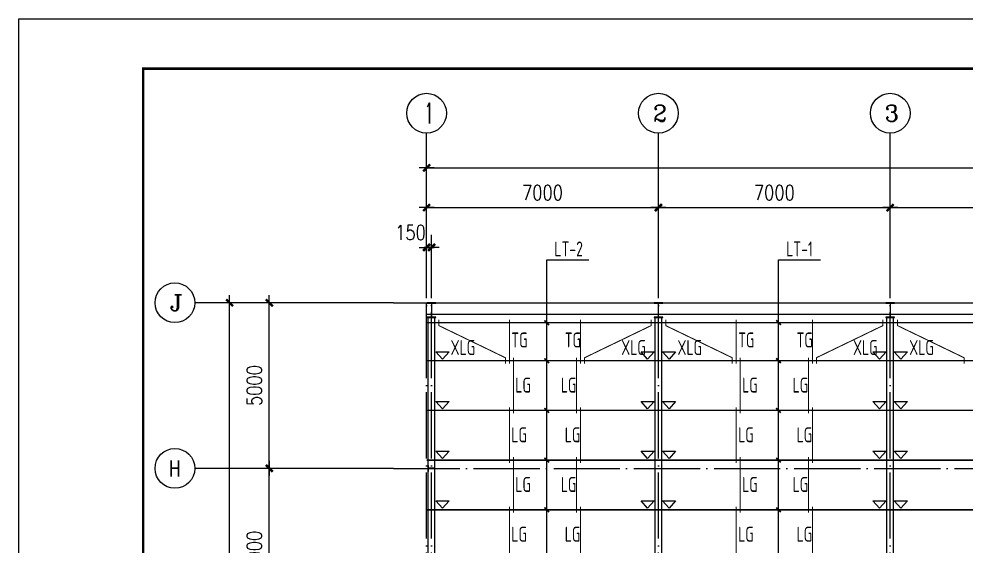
# Model space of a CAD drawing. Header units: millimetres. Extents: x 19781 to 898973, y -947928 to -267362.
# Drawn here: x 431826 to 460426, y -588715 to -572803 of the extents above; entities that cross this region are included whole.
import ezdxf

# ---------------------------------------------------------------- set-up
doc = ezdxf.new("R2010")
doc.units = ezdxf.units.MM
doc.header["$LTSCALE"] = 100
doc.linetypes.add('CENTER', pattern=[50.799999713897705, 31.75, -6.349999904632568, 6.349999904632568, -6.349999904632568])
doc.linetypes.add('DOTE', pattern=[2.4200000055134296, 2, -0.2000000029802322, 0.01999999955296516, -0.2000000029802322])
doc.layers.get('0').update_dxf_attribs({"lineweight": 18})
for name, color, linetype, lineweight in [('10', 7, 'Continuous', 18), ('AXIS', 3, 'Continuous', 18), ('AXIS_TEXT', 7, 'Continuous', 18), ('BORDER', 7, 'Continuous', 18), ('C', 6, 'CENTER', 18), ('DOTE', 1, 'DOTE', 18), ('PUB_DIM', 3, 'Continuous', 18), ('THICK', 6, 'Continuous', 18), ('卫浴', 7, 'Continuous', 18), ('数字', 3, 'Continuous', 20), ('构件号', 1, 'Continuous', 18), ('系杆支撑', 2, 'Continuous', 18), ('钢柱', 4, 'Continuous', 20), ('钢梁', 4, 'Continuous', 5)]:
    doc.layers.add(name, color=color, linetype=linetype, lineweight=lineweight)
doc.styles.add('_TCH_AXIS', font='complex.shx', dxfattribs={"bigfont": 'gbcbig.shx'})
doc.styles.add('COMPLEX', font='complex.shx', dxfattribs={"bigfont": 'gbcbig.shx'})
doc.styles.add('dim_font', font='simplex.shx', dxfattribs={"width": 0.8, "bigfont": 'gbcbig.shx'})
doc.styles.add('TSSD_REIN', font='tssdeng.shx', dxfattribs={"width": 0.699999988079071, "bigfont": 'hztxt.shx'})
doc.dimstyles.new('DIMN150', dxfattribs={"dimscale": 1.5, "dimtxt": 300, "dimasz": 1, "dimexe": 250, "dimexo": 300, "dimgap": 150, "dimtad": 1, "dimdec": 0, "dimzin": 0, "dimdsep": 46, "dimtxsty": 'dim_font', "dimblk": '_CAXARROW', "dimcen": 0.09, "dimdle": 2, "dimclrt": 7, "dimadec": 0, "dimazin": 0, "dimtfac": 1, "dimtdec": 0, "dimtix": 1, "dimtmove": 2, "dimatfit": 3, "dimfxl": 1, "dimtolj": 1, "dimtzin": 0, "dimarcsym": 0})
pattern_1 = [(45, (0, 0), (-7.071067811865476, 7.071067811865477), []), (45, (0, 2.5), (-7.071067811865474, 7.071067811865476), [])]

# ---------------------------------------------------------------- blocks, each defined once
blk = doc.blocks.new('_DIMX')
blk.add_line((-150, 0), (150, 0))
blk.add_lwpolyline([(-70, -70, 50, 50, 0), (70, 70, 50, 50, 0)], format="xyseb")
blk = doc.blocks.new('*X144')
at = {"layer": 'AXIS', "color": 0, "lineweight": -2, "transparency": 16777216}
for p, q in [((442686.2071458406, -581370.0524160606), (439011.2071458406, -581370.0524160606)), ((439386.2071458406, -586368.5524160606), (439386.2071458406, -581371.5524160606)), ((442686.2071458406, -586370.0524160606), (439011.2071458406, -586370.0524160606))]:
    blk.add_line(p, q, dxfattribs=at)
at = {"layer": 'AXIS', "color": 0, "lineweight": -2, "transparency": 16777216, "xscale": 1.5, "yscale": 1.5, "zscale": 1.5}
for p, rotation in [((439386.2071458406, -581370.0524160606), 90), ((439386.2071458406, -586370.0524160606), 270)]:
    blk.add_blockref('_DIMX', p, dxfattribs=dict(at, rotation=rotation))
at = {"layer": 'AXIS', "color": 7, "transparency": 16777216, "insert": (438936.2071458407, -583870.0524160605), "char_height": 450, "width": 3805.714285714785, "attachment_point": 5, "rotation": 90, "style": 'dim_font'}
blk.add_mtext('5000', dxfattribs=at)
blk = doc.blocks.new('_CAXARROW')
blk.add_hatch(color=0).paths.add_polyline_path([(0, 0), (-1, 0.125), (-1, -0.125)], flags=0)
blk = doc.blocks.new('*X145')
at = {"layer": 'AXIS', "color": 0, "lineweight": -2, "transparency": 16777216}
for p, q in [((444136.2071458406, -579920.0524160606), (444136.2071458406, -578123.0524160606)), ((451136.2071458406, -579920.0524160606), (451136.2071458406, -578123.0524160606)), ((444137.7071458406, -578498.0524160606), (451134.7071458406, -578498.0524160606))]:
    blk.add_line(p, q, dxfattribs=at)
at = {"layer": 'AXIS', "color": 0, "lineweight": -2, "transparency": 16777216, "xscale": 1.5, "yscale": 1.5, "zscale": 1.5, "rotation": 180}
blk.add_blockref('_DIMX', (444136.2071458406, -578498.0524160606), dxfattribs=at)
at = {"layer": 'AXIS', "color": 0, "lineweight": -2, "transparency": 16777216, "xscale": 1.5, "yscale": 1.5, "zscale": 1.5}
blk.add_blockref('_DIMX', (451136.2071458406, -578498.0524160606), dxfattribs=at)
at = {"layer": 'AXIS', "color": 7, "transparency": 16777216, "insert": (447636.2071458406, -578048.0524160606), "char_height": 450, "width": 3805.714285714435, "attachment_point": 5, "style": 'dim_font'}
blk.add_mtext('7000', dxfattribs=at)
blk = doc.blocks.new('*X146')
at = {"layer": 'AXIS', "color": 0, "lineweight": -2, "transparency": 16777216}
for p, q in [((451136.2071458406, -579920.0524160606), (451136.2071458406, -578123.0524160606)), ((458136.2071458406, -579920.0524160606), (458136.2071458406, -578123.0524160606)), ((451137.7071458406, -578498.0524160606), (458134.7071458406, -578498.0524160606))]:
    blk.add_line(p, q, dxfattribs=at)
at = {"layer": 'AXIS', "color": 0, "lineweight": -2, "transparency": 16777216, "xscale": 1.5, "yscale": 1.5, "zscale": 1.5, "rotation": 180}
blk.add_blockref('_DIMX', (451136.2071458406, -578498.0524160606), dxfattribs=at)
at = {"layer": 'AXIS', "color": 0, "lineweight": -2, "transparency": 16777216, "xscale": 1.5, "yscale": 1.5, "zscale": 1.5}
blk.add_blockref('_DIMX', (458136.2071458406, -578498.0524160606), dxfattribs=at)
at = {"layer": 'AXIS', "color": 7, "transparency": 16777216, "insert": (454636.2071458406, -578048.0524160606), "char_height": 450, "width": 3805.714285714435, "attachment_point": 5, "style": 'dim_font'}
blk.add_mtext('7000', dxfattribs=at)
blk = doc.blocks.new('*X147')
at = {"layer": 'AXIS', "color": 0, "lineweight": -2, "transparency": 16777216}
for p, q in [((458136.2071458406, -579920.0524160606), (458136.2071458406, -578123.0524160606)), ((465136.2071458406, -579920.0524160606), (465136.2071458406, -578123.0524160606)), ((458137.7071458406, -578498.0524160606), (465134.7071458406, -578498.0524160606))]:
    blk.add_line(p, q, dxfattribs=at)
at = {"layer": 'AXIS', "color": 0, "lineweight": -2, "transparency": 16777216, "xscale": 1.5, "yscale": 1.5, "zscale": 1.5, "rotation": 180}
blk.add_blockref('_DIMX', (458136.2071458406, -578498.0524160606), dxfattribs=at)
at = {"layer": 'AXIS', "color": 0, "lineweight": -2, "transparency": 16777216, "xscale": 1.5, "yscale": 1.5, "zscale": 1.5}
blk.add_blockref('_DIMX', (465136.2071458406, -578498.0524160606), dxfattribs=at)
at = {"layer": 'AXIS', "color": 7, "transparency": 16777216, "insert": (461636.2071458406, -578048.0524160606), "char_height": 450, "width": 3805.714285714435, "attachment_point": 5, "style": 'dim_font'}
blk.add_mtext('7000', dxfattribs=at)
blk = doc.blocks.new('_AXISO')
blk.add_circle((0, 0), 0.5)
at = {"layer": 'AXIS_TEXT', "style": 'COMPLEX', "width": 1.04167}
blk.add_attdef('A', (-0.25, -0.28), '', height=0.56, dxfattribs=at)
blk = doc.blocks.new('*X159')
at = {"layer": 'AXIS', "color": 0, "lineweight": -2, "transparency": 16777216}
for p, q in [((442386.2071458476, -581370.0524160606), (437811.2071458406, -581370.0524160606)), ((438186.2071458406, -621368.5524160606), (438186.2071458406, -581371.5524160606)), ((442386.2071458475, -621370.0524160606), (437811.2071458406, -621370.0524160606))]:
    blk.add_line(p, q, dxfattribs=at)
at = {"layer": 'AXIS', "color": 0, "lineweight": -2, "transparency": 16777216, "xscale": 1.5, "yscale": 1.5, "zscale": 1.5}
for p, rotation in [((438186.2071458406, -581370.0524160606), 90), ((438186.2071458406, -621370.0524160606), 270)]:
    blk.add_blockref('_DIMX', p, dxfattribs=dict(at, rotation=rotation))
at = {"layer": 'AXIS', "color": 7, "transparency": 16777216, "insert": (437736.2071458407, -601370.0524160605), "char_height": 450, "width": 4834.285714285215, "attachment_point": 5, "rotation": 90, "style": 'dim_font'}
blk.add_mtext('40000', dxfattribs=at)
blk = doc.blocks.new('*X160')
at = {"layer": 'AXIS', "color": 0, "lineweight": -2, "transparency": 16777216}
for p, q in [((444136.2071458406, -579620.0524160606), (444136.2071458406, -576923.0524160606)), ((542136.2071458406, -579620.0524160606), (542136.2071458406, -576923.0524160606)), ((444137.7071458406, -577298.0524160606), (542134.7071458406, -577298.0524160606))]:
    blk.add_line(p, q, dxfattribs=at)
at = {"layer": 'AXIS', "color": 0, "lineweight": -2, "transparency": 16777216, "xscale": 1.5, "yscale": 1.5, "zscale": 1.5, "rotation": 180}
blk.add_blockref('_DIMX', (444136.2071458406, -577298.0524160606), dxfattribs=at)
at = {"layer": 'AXIS', "color": 0, "lineweight": -2, "transparency": 16777216, "xscale": 1.5, "yscale": 1.5, "zscale": 1.5}
blk.add_blockref('_DIMX', (542136.2071458406, -577298.0524160606), dxfattribs=at)
at = {"layer": 'AXIS', "color": 7, "transparency": 16777216, "insert": (493136.2071458406, -576848.0524160606), "char_height": 450, "width": 4834.285714285565, "attachment_point": 5, "style": 'dim_font'}
blk.add_mtext('98000', dxfattribs=at)
blk = doc.blocks.new('*X161')
at = {"layer": 'AXIS', "color": 0, "lineweight": -2, "transparency": 16777216}
for p, q in [((442686.2071458406, -586370.0524160606), (439011.2071458406, -586370.0524160606)), ((439386.2071458406, -591368.5524160606), (439386.2071458406, -586371.5524160606)), ((442686.2071458406, -591370.0524160606), (439011.2071458406, -591370.0524160606))]:
    blk.add_line(p, q, dxfattribs=at)
at = {"layer": 'AXIS', "color": 0, "lineweight": -2, "transparency": 16777216, "xscale": 1.5, "yscale": 1.5, "zscale": 1.5}
for p, rotation in [((439386.2071458406, -586370.0524160606), 90), ((439386.2071458406, -591370.0524160606), 270)]:
    blk.add_blockref('_DIMX', p, dxfattribs=dict(at, rotation=rotation))
at = {"layer": 'AXIS', "color": 7, "transparency": 16777216, "insert": (438936.2071458407, -588870.0524160605), "char_height": 450, "width": 3805.714285714785, "attachment_point": 5, "rotation": 90, "style": 'dim_font'}
blk.add_mtext('5000', dxfattribs=at)
blk = doc.blocks.new('*X168')
at = {"layer": 'AXIS', "color": 0, "lineweight": -2, "transparency": 16777216}
for p, q in [((444136.2071458406, -581120.0524160606), (444136.2071458406, -579323.0524160606)), ((444286.2071458406, -581120.0524160606), (444286.2071458406, -579323.0524160606)), ((444134.7071458406, -579698.0524160606), (444133.2071458406, -579698.0524160606)), ((444136.2071458406, -579698.0524160606), (444286.2071458406, -579698.0524160606)), ((444287.7071458406, -579698.0524160606), (444289.2071458406, -579698.0524160606))]:
    blk.add_line(p, q, dxfattribs=at)
at = {"layer": 'AXIS', "color": 0, "lineweight": -2, "transparency": 16777216, "xscale": 1.5, "yscale": 1.5, "zscale": 1.5}
blk.add_blockref('_DIMX', (444136.2071458406, -579698.0524160606), dxfattribs=at)
at = {"layer": 'AXIS', "color": 0, "lineweight": -2, "transparency": 16777216, "xscale": 1.5, "yscale": 1.5, "zscale": 1.5, "rotation": 180}
blk.add_blockref('_DIMX', (444286.2071458406, -579698.0524160606), dxfattribs=at)
at = {"layer": 'AXIS', "color": 7, "transparency": 16777216, "insert": (443647.6357172692, -579248.0524160606), "char_height": 450, "width": 2622.857142857043, "attachment_point": 5, "style": 'dim_font'}
blk.add_mtext('150', dxfattribs=at)

msp = doc.modelspace()

# ---------------------------------------------------------------- hatches: boundary and pattern name
at = {"layer": '10', "ltscale": 100}
h = msp.add_hatch(dxfattribs=at)
h.set_pattern_fill('金属', color=256, style=0, pattern_type=0)
h.set_pattern_definition(pattern_1)
h.paths.add_polyline_path([(444290.2071458406, -581382.0524160606), (444416.2071458406, -581382.0524160606), (444416.2071458406, -581370.0524160606), (444156.2071458406, -581370.0524160606), (444156.2071458406, -581382.0524160606), (444282.2071458406, -581382.0524160606), (444282.2071458406, -581808.0524160606), (444156.2071458406, -581808.0524160606), (444156.2071458406, -581820.0524160606), (444416.2071458406, -581820.0524160606), (444416.2071458406, -581808.0524160606), (444290.2071458406, -581808.0524160606)], flags=0)
h = msp.add_hatch(dxfattribs=at)
h.set_pattern_fill('金属', color=256, style=0, pattern_type=0)
h.set_pattern_definition(pattern_1)
h.paths.add_polyline_path([(451140.2071458406, -581382.0524160606), (451266.2071458406, -581382.0524160606), (451266.2071458406, -581370.0524160606), (451006.2071458406, -581370.0524160606), (451006.2071458406, -581382.0524160606), (451132.2071458406, -581382.0524160606), (451132.2071458406, -581808.0524160606), (451006.2071458406, -581808.0524160606), (451006.2071458406, -581820.0524160606), (451266.2071458406, -581820.0524160606), (451266.2071458406, -581808.0524160606), (451140.2071458406, -581808.0524160606)], flags=0)
h = msp.add_hatch(dxfattribs=at)
h.set_pattern_fill('金属', color=256, style=0, pattern_type=0)
h.set_pattern_definition(pattern_1)
h.paths.add_polyline_path([(458140.2071458406, -581382.0524160606), (458266.2071458406, -581382.0524160606), (458266.2071458406, -581370.0524160606), (458006.2071458406, -581370.0524160606), (458006.2071458406, -581382.0524160606), (458132.2071458406, -581382.0524160606), (458132.2071458406, -581808.0524160606), (458006.2071458406, -581808.0524160606), (458006.2071458406, -581820.0524160606), (458266.2071458406, -581820.0524160606), (458266.2071458406, -581808.0524160606), (458140.2071458406, -581808.0524160606)], flags=0)
h = msp.add_hatch(dxfattribs=at)
h.set_pattern_fill('金属', color=256, style=0, pattern_type=0)
h.set_pattern_definition(pattern_1)
h.paths.add_polyline_path([(444378.2071458406, -586373.0524160605), (444378.2071458406, -586460.0524160605), (444386.2071458406, -586460.0524160605), (444386.2071458406, -586280.0524160605), (444378.2071458406, -586280.0524160605), (444378.2071458406, -586367.0524160605), (444194.2071458406, -586367.0524160605), (444194.2071458406, -586280.0524160605), (444186.2071458406, -586280.0524160605), (444186.2071458406, -586460.0524160605), (444194.2071458406, -586460.0524160605), (444194.2071458406, -586373.0524160605)], flags=0)

# ---------------------------------------------------------------- linework, layer by layer
at = {"layer": 'AXIS'}
for p, q in [((444136.2071458406, -580370.0524160606), (444136.2071458406, -576248.0524160606)), ((451136.2071458406, -580370.0524160606), (451136.2071458406, -576248.0524160606)), ((458136.2071458406, -580370.0524160606), (458136.2071458406, -576248.0524160606)), ((443136.2071458406, -581370.0524160606), (437136.2071458406, -581370.0524160606)), ((443136.2071458406, -586370.0524160606), (437136.2071458406, -586370.0524160606))]:
    msp.add_line(p, q, dxfattribs=at)
at = {"layer": 'BORDER'}
msp.add_lwpolyline([(431826, -635802.5267374609), (431826, -572802.5267374609), (565476, -572802.5267374609), (565476, -635802.5267374609)], close=True, dxfattribs=at)
msp.add_lwpolyline([(435576, -634302.5267374609, 75, 75, 0), (435576, -574302.5267374609, 75, 75, 0), (563976, -574302.5267374609, 75, 75, 0), (563976, -634302.5267374609, 75, 75, 0)], format="xyseb", close=True, dxfattribs=at)
at = {"layer": 'C'}
for points in [[(447694.2056333625, -581900.0524160606, 50, 50, 0), (447834.2056333625, -582040.0524160606, 50, 50, 0)], [(454694.2056333625, -581900.0524160606, 50, 50, 0), (454834.2056333625, -582040.0524160606, 50, 50, 0)], [(447694.2056333625, -583050.0524160606, 50, 50, 0), (447834.2056333625, -583190.0524160606, 50, 50, 0)], [(454694.2056333625, -583050.0524160606, 50, 50, 0), (454834.2056333625, -583190.0524160606, 50, 50, 0)], [(447694.2056333625, -584550.0524160606, 50, 50, 0), (447834.2056333625, -584690.0524160606, 50, 50, 0)], [(454694.2056333625, -584550.0524160606, 50, 50, 0), (454834.2056333625, -584690.0524160606, 50, 50, 0)], [(447694.2056333625, -586050.0524160606, 50, 50, 0), (447834.2056333625, -586190.0524160606, 50, 50, 0)], [(454694.2056333625, -586050.0524160606, 50, 50, 0), (454834.2056333625, -586190.0524160606, 50, 50, 0)], [(447694.2056333625, -587550.0524160606, 50, 50, 0), (447834.2056333625, -587690.0524160606, 50, 50, 0)], [(454694.2056333625, -587550.0524160606, 50, 50, 0), (454834.2056333625, -587690.0524160606, 50, 50, 0)]]:
    msp.add_lwpolyline(points, format="xyseb", dxfattribs=at)
at = {"layer": 'DOTE', "linetype": 'DOTE', "ltscale": 10}
for p, q in [((444136.2071458406, -622370.0524160606), (444136.2071458406, -580370.0524160606)), ((444286.2071458406, -622370.0524160606), (444286.2071458406, -580370.0524160606)), ((451136.2071458406, -622370.0524160606), (451136.2071458406, -580370.0524160606)), ((458136.2071458406, -622370.0524160606), (458136.2071458406, -580370.0524160606)), ((443136.2071458406, -581370.0524160606), (543136.2071458406, -581370.0524160606)), ((443136.2071458406, -586370.0524160606), (543136.2071458406, -586370.0524160606))]:
    msp.add_line(p, q, dxfattribs=at)
at = {"layer": 'PUB_DIM', "color": 6, "linetype": 'Continuous'}
for points in [[(444816.3892615166, -582847.7886587756), (444618.0369735293, -583070.4112885259), (444419.6846855422, -582847.7886587756)], [(451009.3892615166, -582847.7886587756), (450811.0369735293, -583070.4112885259), (450612.6846855422, -582847.7886587756)], [(451656.3892615166, -582847.7886587756), (451458.0369735293, -583070.4112885259), (451259.6846855422, -582847.7886587756)], [(458009.3892615166, -582847.7886587756), (457811.0369735293, -583070.4112885259), (457612.6846855422, -582847.7886587756)], [(458656.3892615166, -582847.7886587756), (458458.0369735293, -583070.4112885259), (458259.6846855422, -582847.7886587756)], [(444816.3892615166, -584347.7886587756), (444618.0369735293, -584570.4112885259), (444419.6846855422, -584347.7886587756)], [(451009.3892615166, -584347.7886587756), (450811.0369735293, -584570.4112885259), (450612.6846855422, -584347.7886587756)], [(451656.3892615166, -584347.7886587756), (451458.0369735293, -584570.4112885259), (451259.6846855422, -584347.7886587756)], [(458009.3892615166, -584347.7886587756), (457811.0369735293, -584570.4112885259), (457612.6846855422, -584347.7886587756)], [(458656.3892615166, -584347.7886587756), (458458.0369735293, -584570.4112885259), (458259.6846855422, -584347.7886587756)], [(444816.3892615166, -585847.7886587756), (444618.0369735293, -586070.4112885259), (444419.6846855422, -585847.7886587756)], [(451009.3892615166, -585847.7886587756), (450811.0369735293, -586070.4112885259), (450612.6846855422, -585847.7886587756)], [(451656.3892615166, -585847.7886587756), (451458.0369735293, -586070.4112885259), (451259.6846855422, -585847.7886587756)], [(458009.3892615166, -585847.7886587756), (457811.0369735293, -586070.4112885259), (457612.6846855422, -585847.7886587756)], [(458656.3892615166, -585847.7886587756), (458458.0369735293, -586070.4112885259), (458259.6846855422, -585847.7886587756)], [(444816.3892615166, -587347.7886587756), (444618.0369735293, -587570.4112885259), (444419.6846855422, -587347.7886587756)], [(451009.3892615166, -587347.7886587756), (450811.0369735293, -587570.4112885259), (450612.6846855422, -587347.7886587756)], [(451656.3892615166, -587347.7886587756), (451458.0369735293, -587570.4112885259), (451259.6846855422, -587347.7886587756)], [(458009.3892615166, -587347.7886587756), (457811.0369735293, -587570.4112885259), (457612.6846855422, -587347.7886587756)], [(458656.3892615166, -587347.7886587756), (458458.0369735293, -587570.4112885259), (458259.6846855422, -587347.7886587756)]]:
    msp.add_lwpolyline(points, close=True, dxfattribs=at)
at = {"layer": 'THICK', "ltscale": 100}
for p, q in [((447764.2056333625, -620770.0524160606), (447764.2056333625, -580069.4809721063)), ((447764.2056333628, -580069.4809721063), (449030.2056333628, -580069.4809721066)), ((454764.2056333625, -620770.0524160606), (454764.2056333625, -580069.4809721063)), ((454764.2056333628, -580069.4809721063), (456030.2056333628, -580069.4809721066))]:
    msp.add_line(p, q, dxfattribs=at)
at = {"layer": '卫浴', "ltscale": 100}
msp.add_lwpolyline([(542136.2071458406, -581370.0524160606), (542136.2071458406, -581720.0524160606), (444136.2071458406, -581720.0524160606), (444136.2071458406, -581370.0524160606)], close=True, dxfattribs=at)
at = {"layer": '构件号'}
for points in [[(542136.2071458406, -581970.0524160605, 45, 45, 0), (444136.2071458406, -581970.0524160606, 45, 45, 0)], [(542136.2071458406, -583120.0524160605, 45, 45, 0), (444136.2071458406, -583120.0524160606, 45, 45, 0)], [(542136.2071458406, -584620.0524160605, 45, 45, 0), (444136.2071458406, -584620.0524160606, 45, 45, 0)], [(542136.2071458406, -586120.0524160605, 45, 45, 0), (444136.2071458406, -586120.0524160606, 45, 45, 0)], [(542136.2071458406, -587620.0524160605, 45, 45, 0), (444136.2071458406, -587620.0524160606, 45, 45, 0)]]:
    msp.add_lwpolyline(points, format="xyseb", dxfattribs=at)
at = {"layer": '系杆支撑'}
for points in [[(444506.2071458405, -581880.2394382302, 30, 30, 0), (444506.2071458405, -582059.865393891, 30, 30, 0), (446516.0881724164, -583029.8906403065, 30, 30, 0), (446516.0881724163, -583210.214191816, 30, 30, 0)], [(446636.0881724171, -583210.214191816, 30, 30, 0), (446636.0881724166, -581880.2394382309, 30, 30, 0)], [(448786.3261192649, -583210.214191816, 30, 30, 0), (448786.3261192644, -581880.2394382309, 30, 30, 0)], [(450916.2071458407, -581880.2394382302, 30, 30, 0), (450916.2071458407, -582059.865393891, 30, 30, 0), (448906.3261192648, -583029.8906403065, 30, 30, 0), (448906.3261192649, -583210.214191816, 30, 30, 0)], [(451356.3261192645, -581880.2394382302, 30, 30, 0), (451356.3261192645, -582059.865393891, 30, 30, 0), (453366.2071458404, -583029.8906403065, 30, 30, 0), (453366.2071458403, -583210.214191816, 30, 30, 0)], [(453486.2071458411, -583210.214191816, 30, 30, 0), (453486.2071458406, -581880.2394382309, 30, 30, 0)], [(455786.207145841, -583210.214191816, 30, 30, 0), (455786.2071458406, -581880.2394382309, 30, 30, 0)], [(457916.0881724168, -581880.2394382302, 30, 30, 0), (457916.0881724169, -582059.865393891, 30, 30, 0), (455906.207145841, -583029.8906403065, 30, 30, 0), (455906.207145841, -583210.214191816, 30, 30, 0)], [(458356.3261192645, -581880.2394382302, 30, 30, 0), (458356.3261192644, -582059.865393891, 30, 30, 0), (460366.2071458403, -583029.8906403065, 30, 30, 0), (460366.2071458403, -583210.214191816, 30, 30, 0)], [(446756.0881724171, -584710.214191816, 30, 30, 0), (446756.0881724166, -583030.2394382309, 30, 30, 0)], [(448666.3261192649, -584710.214191816, 30, 30, 0), (448666.3261192644, -583030.2394382309, 30, 30, 0)], [(453606.2071458411, -584710.214191816, 30, 30, 0), (453606.2071458406, -583030.2394382309, 30, 30, 0)], [(455666.207145841, -584710.214191816, 30, 30, 0), (455666.2071458406, -583030.2394382309, 30, 30, 0)], [(446636.0881724171, -586210.214191816, 30, 30, 0), (446636.0881724166, -584530.2394382309, 30, 30, 0)], [(448786.3261192649, -586210.214191816, 30, 30, 0), (448786.3261192644, -584530.2394382309, 30, 30, 0)], [(453486.2071458411, -586210.214191816, 30, 30, 0), (453486.2071458406, -584530.2394382309, 30, 30, 0)], [(455786.207145841, -586210.214191816, 30, 30, 0), (455786.2071458406, -584530.2394382309, 30, 30, 0)], [(446756.0881724171, -587710.214191816, 30, 30, 0), (446756.0881724166, -586030.2394382309, 30, 30, 0)], [(448666.3261192649, -587710.214191816, 30, 30, 0), (448666.3261192644, -586030.2394382309, 30, 30, 0)], [(453606.2071458411, -587710.214191816, 30, 30, 0), (453606.2071458406, -586030.2394382309, 30, 30, 0)], [(455666.207145841, -587710.214191816, 30, 30, 0), (455666.2071458406, -586030.2394382309, 30, 30, 0)], [(446636.0881724171, -589210.214191816, 30, 30, 0), (446636.0881724166, -587530.2394382309, 30, 30, 0)], [(448786.3261192649, -589210.214191816, 30, 30, 0), (448786.3261192644, -587530.2394382309, 30, 30, 0)], [(453486.2071458411, -589210.214191816, 30, 30, 0), (453486.2071458406, -587530.2394382309, 30, 30, 0)], [(455786.207145841, -589210.214191816, 30, 30, 0), (455786.2071458406, -587530.2394382309, 30, 30, 0)]]:
    msp.add_lwpolyline(points, format="xyseb", dxfattribs=at)
at = {"layer": '钢柱', "ltscale": 100}
for points in [[(444290.2071458406, -581382.0524160606), (444416.2071458406, -581382.0524160606), (444416.2071458406, -581370.0524160606), (444156.2071458406, -581370.0524160606), (444156.2071458406, -581382.0524160606), (444282.2071458406, -581382.0524160606), (444282.2071458406, -581808.0524160606), (444156.2071458406, -581808.0524160606), (444156.2071458406, -581820.0524160606), (444416.2071458406, -581820.0524160606), (444416.2071458406, -581808.0524160606), (444290.2071458406, -581808.0524160606)], [(451140.2071458406, -581382.0524160606), (451266.2071458406, -581382.0524160606), (451266.2071458406, -581370.0524160606), (451006.2071458406, -581370.0524160606), (451006.2071458406, -581382.0524160606), (451132.2071458406, -581382.0524160606), (451132.2071458406, -581808.0524160606), (451006.2071458406, -581808.0524160606), (451006.2071458406, -581820.0524160606), (451266.2071458406, -581820.0524160606), (451266.2071458406, -581808.0524160606), (451140.2071458406, -581808.0524160606)], [(458140.2071458406, -581382.0524160606), (458266.2071458406, -581382.0524160606), (458266.2071458406, -581370.0524160606), (458006.2071458406, -581370.0524160606), (458006.2071458406, -581382.0524160606), (458132.2071458406, -581382.0524160606), (458132.2071458406, -581808.0524160606), (458006.2071458406, -581808.0524160606), (458006.2071458406, -581820.0524160606), (458266.2071458406, -581820.0524160606), (458266.2071458406, -581808.0524160606), (458140.2071458406, -581808.0524160606)], [(444378.2071458406, -586373.0524160605), (444378.2071458406, -586460.0524160605), (444386.2071458406, -586460.0524160605), (444386.2071458406, -586280.0524160605), (444378.2071458406, -586280.0524160605), (444378.2071458406, -586367.0524160605), (444194.2071458406, -586367.0524160605), (444194.2071458406, -586280.0524160605), (444186.2071458406, -586280.0524160605), (444186.2071458406, -586460.0524160605), (444194.2071458406, -586460.0524160605), (444194.2071458406, -586373.0524160605)]]:
    msp.add_lwpolyline(points, close=True, dxfattribs=at)
at = {"layer": '钢梁', "ltscale": 100}
for p, q in [((444186.2071458406, -620920.0524160606), (444186.2071458406, -581820.0524160606)), ((444386.2071458406, -620920.0524160606), (444386.2071458406, -581820.0524160606)), ((451036.2071458406, -620920.0524160606), (451036.2071458406, -581820.0524160606)), ((451236.2071458406, -620920.0524160606), (451236.2071458406, -581820.0524160606)), ((458036.2071458406, -620920.0524160606), (458036.2071458406, -581820.0524160606)), ((458236.2071458406, -620920.0524160606), (458236.2071458406, -581820.0524160606))]:
    msp.add_line(p, q, dxfattribs=at)

# ---------------------------------------------------------------- block references
at = {"layer": 'AXIS'}
ref = msp.add_blockref('_AXISO', (444136.2071458406, -575648.0524160606), dxfattribs=dict(at, xscale=1200, yscale=1200, zscale=1200))
ref.add_attrib('A', '1', (444061.874885586, -575960.2479091298), dxfattribs={"layer": 'AXIS_TEXT', "height": 624.390986138593, "style": '_TCH_AXIS', "width": 0.555556})
ref = msp.add_blockref('_AXISO', (451136.2071458406, -575648.0524160606), dxfattribs=dict(at, xscale=1200, yscale=1200, zscale=1200))
ref.add_attrib('A', '2', (450971.8111583096, -575894.6463973572), dxfattribs={"layer": 'AXIS_TEXT', "height": 493.1879625932052, "style": '_TCH_AXIS'})
ref = msp.add_blockref('_AXISO', (458136.2071458406, -575648.0524160606), dxfattribs=dict(at, xscale=1200, yscale=1200, zscale=1200))
ref.add_attrib('A', '3', (457971.8111583096, -575894.6463973572), dxfattribs={"layer": 'AXIS_TEXT', "height": 493.1879625932052, "style": '_TCH_AXIS'})
ref = msp.add_blockref('_AXISO', (436536.2071458406, -581370.0524160606), dxfattribs=dict(at, xscale=1200, yscale=1200, zscale=1200))
ref.add_attrib('A', 'J', (436364.5119868878, -581610.4256385945), dxfattribs={"layer": 'AXIS_TEXT', "height": 480.7464450679648, "style": '_TCH_AXIS', "width": 1.36364})
ref = msp.add_blockref('_AXISO', (436536.2071458406, -586370.0524160606), dxfattribs=dict(at, xscale=1200, yscale=1200, zscale=1200))
ref.add_attrib('A', 'H', (436364.5119868878, -586610.4256385944), dxfattribs={"layer": 'AXIS_TEXT', "height": 480.7464450679648, "style": '_TCH_AXIS', "width": 0.75})

# ---------------------------------------------------------------- texts
at = {"layer": '数字', "ltscale": 100, "style": 'TSSD_REIN', "width": 0.699999988079071}
for s, p in [('LT-2', (447993.910378021, -579969.4798086248)), ('LT-1', (454993.910378021, -579969.4798086248)), ('TG', (446693.4648548953, -582718.8305682065)), ('TG', (448307.7028017432, -582718.8305682065)), ('TG', (453543.5838283193, -582718.8305682065)), ('TG', (455307.5838283193, -582718.8305682065)), ('XLG', (444860.6724311732, -582946.4798086248)), ('XLG', (450013.910378021, -582946.4798086248)), ('XLG', (451710.7914045972, -582946.4798086248)), ('XLG', (457013.7914045972, -582946.4798086248)), ('XLG', (458710.7914045971, -582946.4798086248)), ('LG', (446813.4648548953, -584081.8305682065)), ('LG', (448187.7028017432, -584081.8305682065)), ('LG', (453663.5838283193, -584081.8305682065)), ('LG', (455187.5838283193, -584081.8305682065)), ('LG', (446693.4648548953, -585581.8305682065)), ('LG', (448307.7028017432, -585581.8305682065)), ('LG', (453543.5838283193, -585581.8305682065)), ('LG', (455307.5838283193, -585581.8305682065)), ('LG', (446813.4648548953, -587081.8305682065)), ('LG', (448187.7028017432, -587081.8305682065)), ('LG', (453663.5838283193, -587081.8305682065)), ('LG', (455187.5838283193, -587081.8305682065)), ('LG', (446693.4648548953, -588581.8305682065)), ('LG', (448307.7028017432, -588581.8305682065)), ('LG', (453543.5838283193, -588581.8305682065)), ('LG', (455307.5838283193, -588581.8305682065))]:
    msp.add_text(s, height=450, dxfattribs=at).set_placement(p)

# ---------------------------------------------------------------- dimensions: what is measured, and where the dimension line sits
at = {"layer": 'AXIS'}
for base, p1, p2, picture, middle in [((542136.2071458406, -577298.0524160606), (444136.2071458406, -580070.0524160606), (542136.2071458406, -580070.0524160606), '*X160', (493136.2071458406, -576848.0524160606)), ((451136.2071458406, -578498.0524160606), (444136.2071458406, -580370.0524160606), (451136.2071458406, -580370.0524160606), '*X145', (447636.2071458406, -578048.0524160606)), ((458136.2071458406, -578498.0524160606), (451136.2071458406, -580370.0524160606), (458136.2071458406, -580370.0524160606), '*X146', (454636.2071458406, -578048.0524160606)), ((465136.2071458406, -578498.0524160606), (458136.2071458406, -580370.0524160606), (465136.2071458406, -580370.0524160606), '*X147', (461636.2071458406, -578048.0524160606))]:
    dim = msp.add_linear_dim(base=base, p1=p1, p2=p2, dimstyle='DIMN150', override={"dimsah": 1, "dimtzin": 0}, dxfattribs=at)
    dim.commit()
    dim.dimension.update_dxf_attribs({"geometry": picture, "text_midpoint": middle})
dim = msp.add_linear_dim(base=(444286.2071458406, -579698.0524160606), p1=(444136.2071458406, -581570.0524160606), p2=(444286.2071458406, -581570.0524160606), dimstyle='DIMN150', override={"dimsah": 1, "dimtzin": 0}, dxfattribs=at)
dim.commit()
dim.dimension.update_dxf_attribs({"geometry": '*X168', "text_midpoint": (443647.6357172692, -579248.0524160606), "dimtype": 160})
for base, p1, p2, angle, picture, middle in [((438186.2071458406, -581370.0524160606), (442836.2071458475, -621370.0524160606), (442836.2071458476, -581370.0524160606), 89.99999999999993, '*X159', (437736.2071458407, -601370.0524160605)), ((439386.2071458406, -581370.0524160606), (443136.2071458406, -586370.0524160606), (443136.2071458406, -581370.0524160606), 89.99999999999933, '*X144', (438936.2071458407, -583870.0524160605)), ((439386.2071458406, -586370.0524160606), (443136.2071458406, -591370.0524160606), (443136.2071458406, -586370.0524160606), 90.00000000000065, '*X161', (438936.2071458407, -588870.0524160605))]:
    dim = msp.add_linear_dim(base=base, p1=p1, p2=p2, angle=angle, dimstyle='DIMN150', override={"dimsah": 1, "dimtzin": 0}, dxfattribs=at)
    dim.commit()
    dim.dimension.update_dxf_attribs({"geometry": picture, "text_midpoint": middle})

doc.saveas('drawing.dxf')
